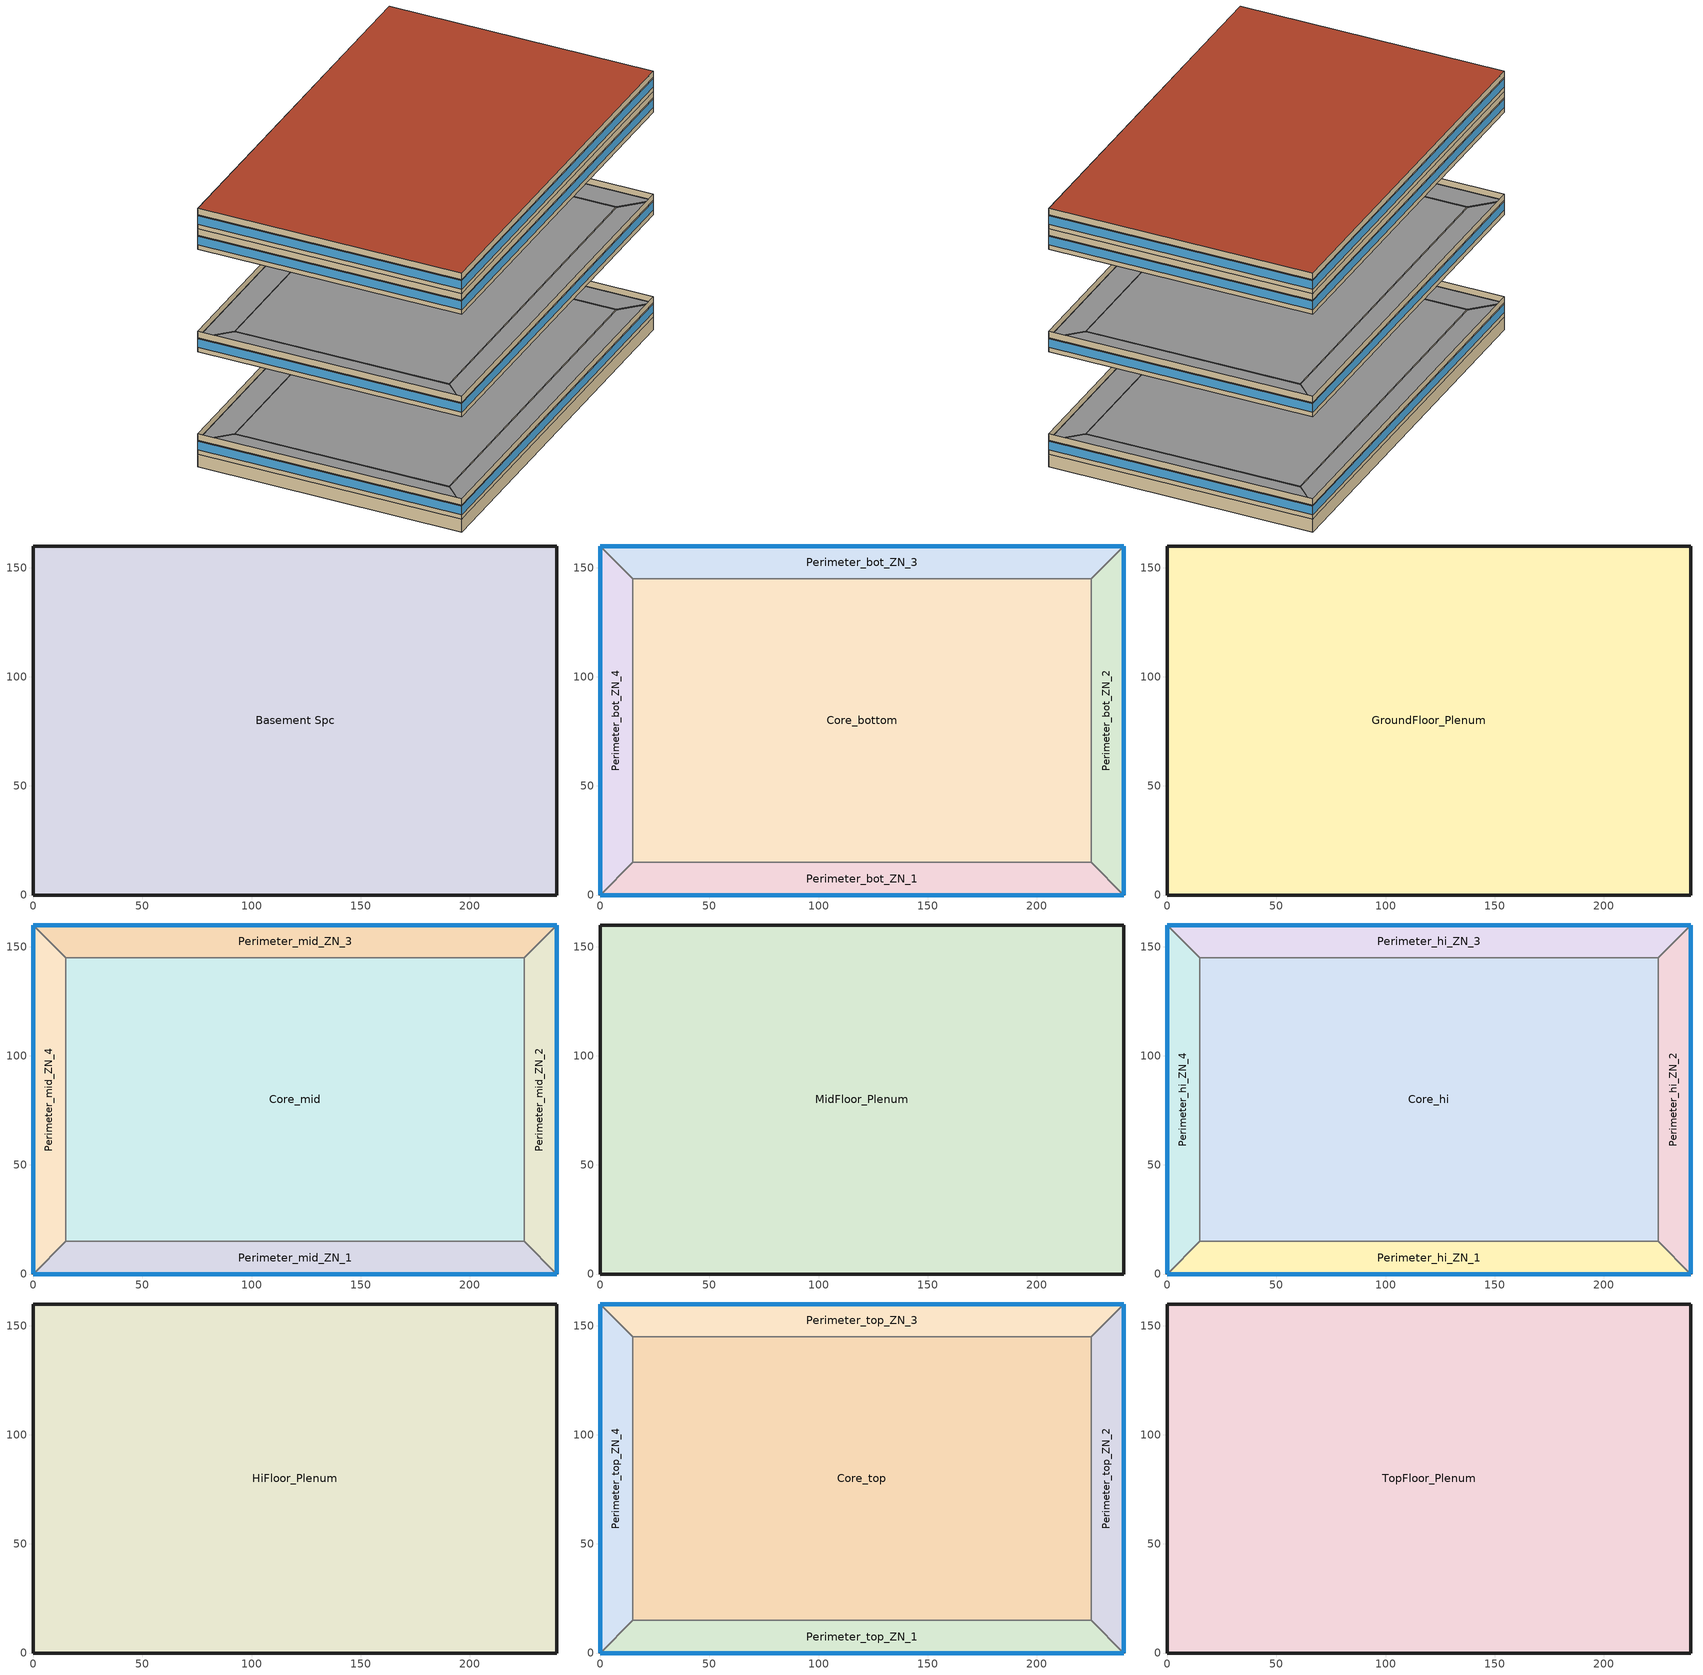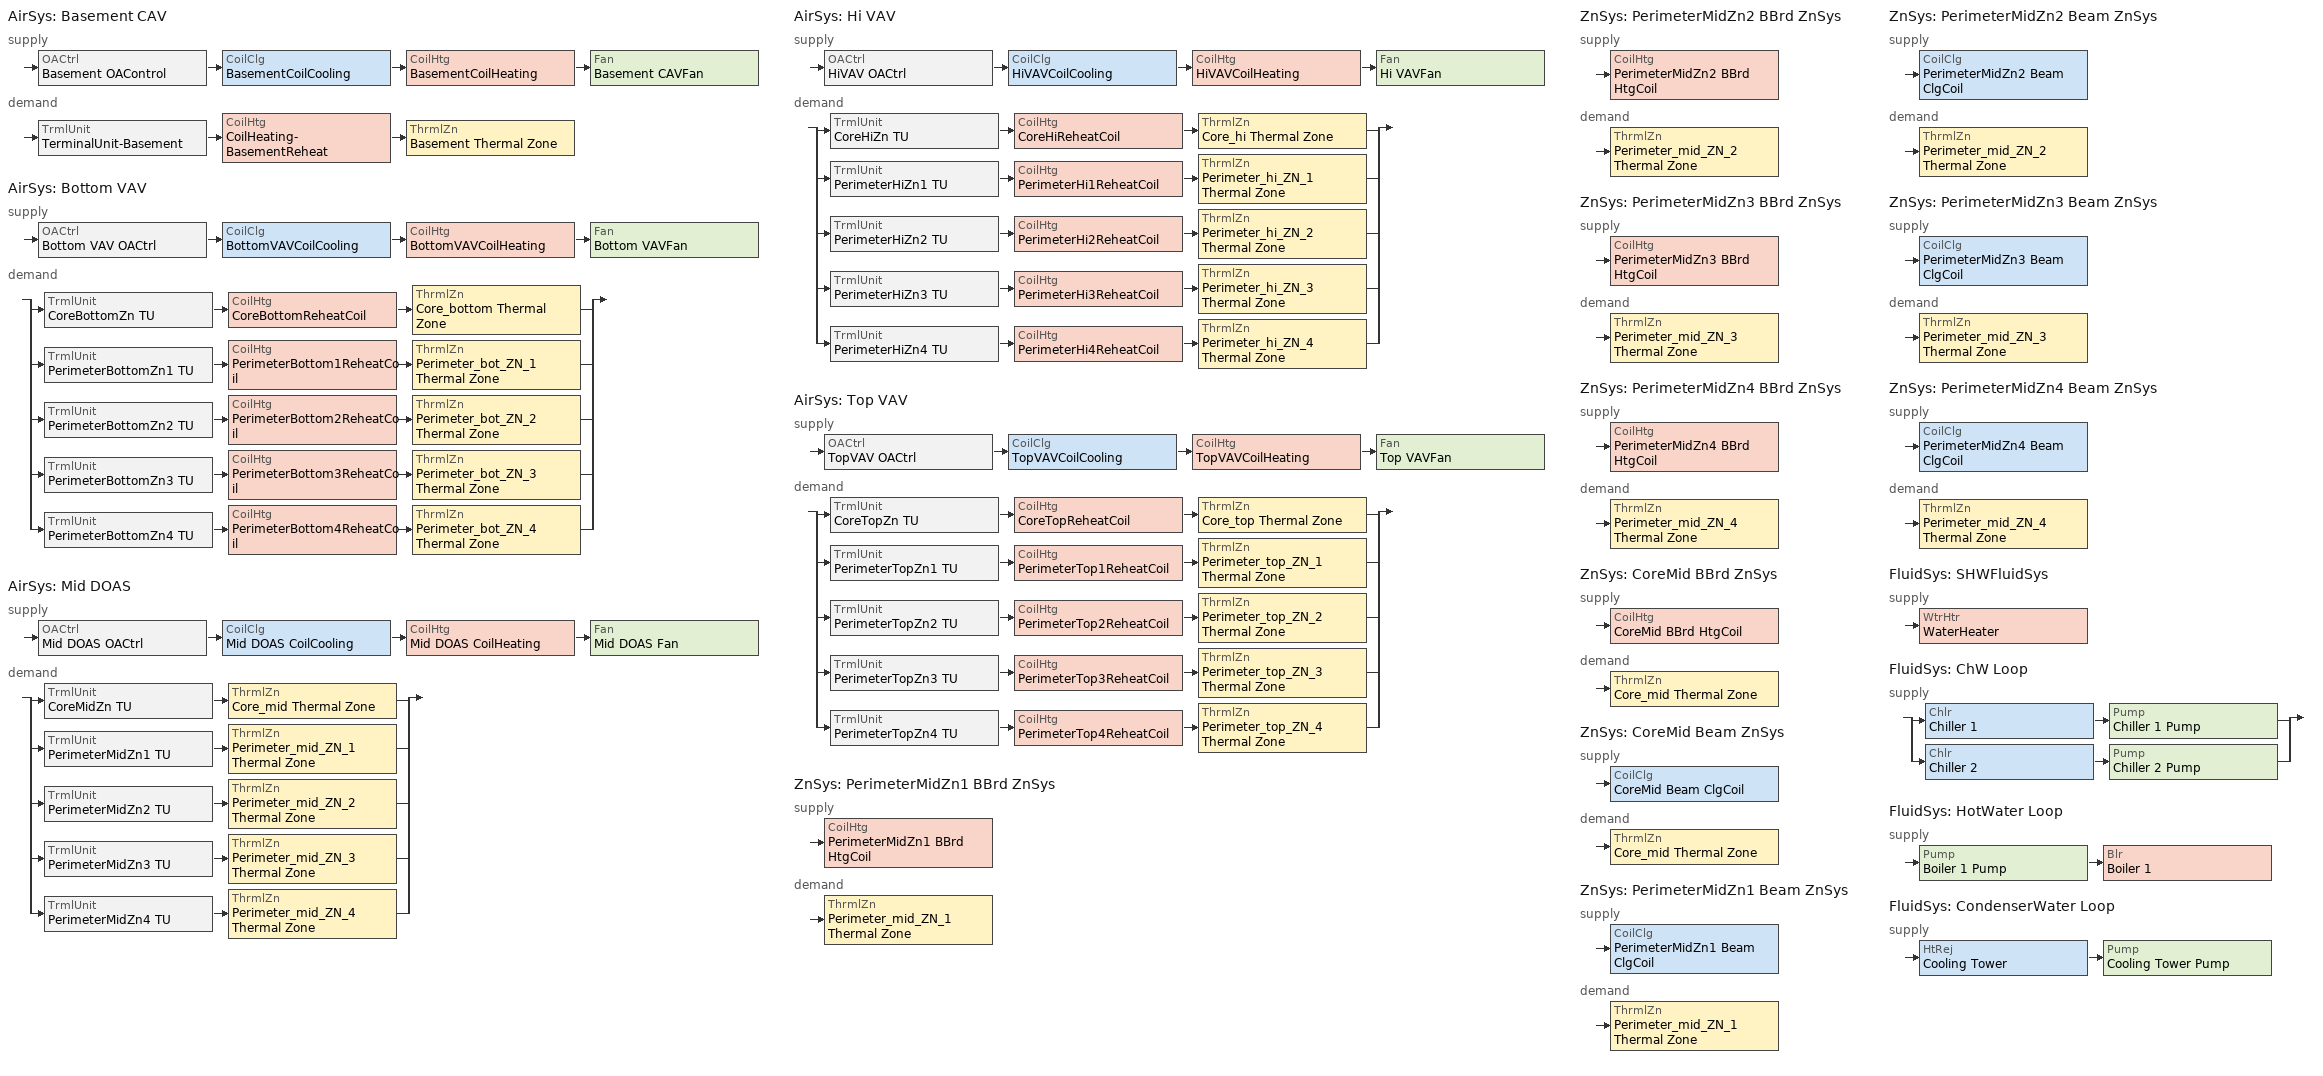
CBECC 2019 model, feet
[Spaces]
Basement Spc
 floor ground (Slab Floor): 239.85,159.9 239.85,0 0,0 0,159.9 z-8
 wall ground (BasementWall): 239.85,0 239.85,159.9 0,159.9 0,0 239.85,0 z-8:0
Core_bottom
 floor to Basement Spc (Interior Floor): 224.85,144.9 224.85,15 15,15 15,144.9 z0
 wall to Perimeter_bot_ZN_2 (Interior Wall): 224.85,15 224.85,144.9 z0:9
 wall to Perimeter_bot_ZN_3 (Interior Wall): 224.85,144.9 15,144.9 z0:9
 wall to Perimeter_bot_ZN_1 (Interior Wall): 15,15 224.85,15 z0:9
 wall to Perimeter_bot_ZN_4 (Interior Wall): 15,144.9 15,15 z0:9
Perimeter_bot_ZN_2
 floor to Basement Spc (Interior Floor): 239.85,159.9 239.85,0 224.85,15 224.85,144.9 z0
 wall outside (MetalFrameWall): 239.85,0 239.85,159.9 z0:9
 wall to Perimeter_bot_ZN_1 (Interior Wall): 224.85,15 239.85,0 z0:9
 wall to Perimeter_bot_ZN_3 (Interior Wall): 239.85,159.9 224.85,144.9 z0:9
 window (FixedWindowU36): 239.85,0.01 239.85,159.89 z3:8.2
Perimeter_bot_ZN_3
 floor to Basement Spc (Interior Floor): 239.85,159.9 224.85,144.9 15,144.9 0,159.9 z0
 wall outside (MetalFrameWall): 239.85,159.9 0,159.9 z0:9
 wall to Perimeter_bot_ZN_4 (Interior Wall): 0,159.9 15,144.9 z0:9
 window (FixedWindowU36): 239.85,159.9 0,159.9 z3:8.2
Perimeter_bot_ZN_1
 floor to Basement Spc (Interior Floor): 224.85,15 239.85,0 0,0 15,15 z0
 wall outside (MetalFrameWall): 0,0 239.85,0 z0:9
 wall to Perimeter_bot_ZN_4 (Interior Wall): 15,15 0,0 z0:9
 window (FixedWindowU36): 0,0 239.85,0 z3:8.2
Perimeter_bot_ZN_4
 floor to Basement Spc (Interior Floor): 0,159.9 15,144.9 15,15 0,0 z0
 wall outside (MetalFrameWall): 0,159.9 0,0 z0:9
 window (FixedWindowU36): 0,159.89 0,0.01 z3:8.2
GroundFloor_Plenum
 floor to Core_bottom (Drop Ceiling): 224.85,144.9 224.85,15 15,15 15,144.9 z9
 floor to Perimeter_bot_ZN_1 (Drop Ceiling): 224.85,15 239.85,0 0,0 15,15 z9
 floor to Perimeter_bot_ZN_2 (Drop Ceiling): 239.85,159.9 239.85,0 224.85,15 224.85,144.9 z9
 floor to Perimeter_bot_ZN_3 (Drop Ceiling): 239.85,159.9 224.85,144.9 15,144.9 0,159.9 z9
 floor to Perimeter_bot_ZN_4 (Drop Ceiling): 0,159.9 15,144.9 15,15 0,0 z9
 wall outside (MetalFrameWall): 239.85,0 239.85,159.9 0,159.9 0,0 239.85,0 z9:13
Core_mid
 floor inside (Interior Floor): 224.85,144.9 224.85,15 15,15 15,144.9 z65
 wall to Perimeter_mid_ZN_2 (Interior Wall): 224.85,15 224.85,144.9 z65:74
 wall to Perimeter_mid_ZN_3 (Interior Wall): 224.85,144.9 15,144.9 z65:74
 wall to Perimeter_mid_ZN_1 (Interior Wall): 15,15 224.85,15 z65:74
 wall to Perimeter_mid_ZN_4 (Interior Wall): 15,144.9 15,15 z65:74
Perimeter_mid_ZN_2
 floor inside (Interior Floor): 239.85,159.9 239.85,0 224.85,15 224.85,144.9 z65
 wall outside (MetalFrameWall): 239.85,0 239.85,159.9 z65:74
 wall to Perimeter_mid_ZN_1 (Interior Wall): 224.85,15 239.85,0 z65:74
 wall to Perimeter_mid_ZN_3 (Interior Wall): 239.85,159.9 224.85,144.9 z65:74
 window (FixedWindowU36): 239.85,0.01 239.85,159.89 z68:73.2
Perimeter_mid_ZN_3
 floor inside (Interior Floor): 239.85,159.9 224.85,144.9 15,144.9 0,159.9 z65
 wall outside (MetalFrameWall): 239.85,159.9 0,159.9 z65:74
 wall to Perimeter_mid_ZN_4 (Interior Wall): 0,159.9 15,144.9 z65:74
 window (FixedWindowU36): 239.85,159.9 0,159.9 z68:73.2
Perimeter_mid_ZN_1
 floor inside (Interior Floor): 224.85,15 239.85,0 0,0 15,15 z65
 wall outside (MetalFrameWall): 0,0 239.85,0 z65:74
 wall to Perimeter_mid_ZN_4 (Interior Wall): 15,15 0,0 z65:74
 window (FixedWindowU36): 0,0 239.85,0 z68:73.2
Perimeter_mid_ZN_4
 floor inside (Interior Floor): 0,159.9 15,144.9 15,15 0,0 z65
 wall outside (MetalFrameWall): 0,159.9 0,0 z65:74
 window (FixedWindowU36): 0,159.89 0,0.01 z68:73.2
MidFloor_Plenum
 floor to Core_mid (Drop Ceiling): 224.85,144.9 224.85,15 15,15 15,144.9 z74
 floor to Perimeter_mid_ZN_1 (Drop Ceiling): 224.85,15 239.85,0 0,0 15,15 z74
 floor to Perimeter_mid_ZN_2 (Drop Ceiling): 239.85,159.9 239.85,0 224.85,15 224.85,144.9 z74
 floor to Perimeter_mid_ZN_3 (Drop Ceiling): 239.85,159.9 224.85,144.9 15,144.9 0,159.9 z74
 floor to Perimeter_mid_ZN_4 (Drop Ceiling): 0,159.9 15,144.9 15,15 0,0 z74
 wall outside (MetalFrameWall): 239.85,0 239.85,159.9 0,159.9 0,0 239.85,0 z74:78
Core_hi
 floor inside (Interior Floor): 224.85,144.9 224.85,15 15,15 15,144.9 z130
 wall to Perimeter_hi_ZN_2 (Interior Wall): 224.85,15 224.85,144.9 z130:139
 wall to Perimeter_hi_ZN_3 (Interior Wall): 224.85,144.9 15,144.9 z130:139
 wall to Perimeter_hi_ZN_1 (Interior Wall): 15,15 224.85,15 z130:139
 wall to Perimeter_hi_ZN_4 (Interior Wall): 15,144.9 15,15 z130:139
Perimeter_hi_ZN_2
 floor inside (Interior Floor): 239.85,159.9 239.85,0 224.85,15 224.85,144.9 z130
 wall outside (MetalFrameWall): 239.85,0 239.85,159.9 z130:139
 wall to Perimeter_hi_ZN_1 (Interior Wall): 224.85,15 239.85,0 z130:139
 wall to Perimeter_hi_ZN_3 (Interior Wall): 239.85,159.9 224.85,144.9 z130:139
 window (FixedWindowU36): 239.85,0.01 239.85,159.89 z133:138.2
Perimeter_hi_ZN_3
 floor inside (Interior Floor): 239.85,159.9 224.85,144.9 15,144.9 0,159.9 z130
 wall outside (MetalFrameWall): 239.85,159.9 0,159.9 z130:139
 wall to Perimeter_hi_ZN_4 (Interior Wall): 0,159.9 15,144.9 z130:139
 window (FixedWindowU36): 239.85,159.9 0,159.9 z133:138.2
Perimeter_hi_ZN_1
 floor inside (Interior Floor): 224.85,15 239.85,0 0,0 15,15 z130
 wall outside (MetalFrameWall): 0,0 239.85,0 z130:139
 wall to Perimeter_hi_ZN_4 (Interior Wall): 15,15 0,0 z130:139
 window (FixedWindowU36): 0,0 239.85,0 z133:138.2
Perimeter_hi_ZN_4
 floor inside (Interior Floor): 0,159.9 15,144.9 15,15 0,0 z130
 wall outside (MetalFrameWall): 0,159.9 0,0 z130:139
 window (FixedWindowU36): 0,159.89 0,0.01 z133:138.2
HiFloor_Plenum
 floor to Core_hi (Drop Ceiling): 224.85,144.9 224.85,15 15,15 15,144.9 z139
 floor to Perimeter_hi_ZN_1 (Drop Ceiling): 224.85,15 239.85,0 0,0 15,15 z139
 floor to Perimeter_hi_ZN_2 (Drop Ceiling): 239.85,159.9 239.85,0 224.85,15 224.85,144.9 z139
 floor to Perimeter_hi_ZN_3 (Drop Ceiling): 239.85,159.9 224.85,144.9 15,144.9 0,159.9 z139
 floor to Perimeter_hi_ZN_4 (Drop Ceiling): 0,159.9 15,144.9 15,15 0,0 z139
 wall outside (MetalFrameWall): 239.85,0 239.85,159.9 0,159.9 0,0 239.85,0 z139:143
Core_top
 floor inside (Interior Floor): 224.85,144.9 224.85,15 15,15 15,144.9 z143
 wall to Perimeter_top_ZN_2 (Interior Wall): 224.85,15 224.85,144.9 z143:152
 wall to Perimeter_top_ZN_3 (Interior Wall): 224.85,144.9 15,144.9 z143:152
 wall to Perimeter_top_ZN_1 (Interior Wall): 15,15 224.85,15 z143:152
 wall to Perimeter_top_ZN_4 (Interior Wall): 15,144.9 15,15 z143:152
Perimeter_top_ZN_2
 floor inside (Interior Floor): 239.85,159.9 239.85,0 224.85,15 224.85,144.9 z143
 wall outside (MetalFrameWall): 239.85,0 239.85,159.9 z143:152
 wall to Perimeter_top_ZN_1 (Interior Wall): 224.85,15 239.85,0 z143:152
 wall to Perimeter_top_ZN_3 (Interior Wall): 239.85,159.9 224.85,144.9 z143:152
 window (FixedWindowU36): 239.85,0.01 239.85,159.89 z146:151.2
Perimeter_top_ZN_3
 floor inside (Interior Floor): 239.85,159.9 224.85,144.9 15,144.9 0,159.9 z143
 wall outside (MetalFrameWall): 239.85,159.9 0,159.9 z143:152
 wall to Perimeter_top_ZN_4 (Interior Wall): 0,159.9 15,144.9 z143:152
 window (FixedWindowU36): 239.85,159.9 0,159.9 z146:151.2
Perimeter_top_ZN_1
 floor inside (Interior Floor): 224.85,15 239.85,0 0,0 15,15 z143
 wall outside (MetalFrameWall): 0,0 239.85,0 z143:152
 wall to Perimeter_top_ZN_4 (Interior Wall): 15,15 0,0 z143:152
 window (FixedWindowU36): 0,0 239.85,0 z146:151.2
Perimeter_top_ZN_4
 floor inside (Interior Floor): 0,159.9 15,144.9 15,15 0,0 z143
 wall outside (MetalFrameWall): 0,159.9 0,0 z143:152
 window (FixedWindowU36): 0,159.89 0,0.01 z146:151.2
TopFloor_Plenum
 floor to Core_top (Drop Ceiling): 224.85,144.9 224.85,15 15,15 15,144.9 z152
 floor to Perimeter_top_ZN_1 (Drop Ceiling): 224.85,15 239.85,0 0,0 15,15 z152
 floor to Perimeter_top_ZN_2 (Drop Ceiling): 239.85,159.9 239.85,0 224.85,15 224.85,144.9 z152
 floor to Perimeter_top_ZN_3 (Drop Ceiling): 239.85,159.9 224.85,144.9 15,144.9 0,159.9 z152
 floor to Perimeter_top_ZN_4 (Drop Ceiling): 0,159.9 15,144.9 15,15 0,0 z152
 wall outside (MetalFrameWall): 239.85,0 239.85,159.9 0,159.9 0,0 239.85,0 z152:156
 roof outside (Roof): 239.85,0 239.85,159.9 0,159.9 0,0 z156
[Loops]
AirSys 'Basement CAV'
 supply: OACtrl 'Basement OAControl' > CoilClg 'BasementCoilCooling' > CoilHtg 'BasementCoilHeating' > Fan 'Basement CAVFan'
 demand: TrmlUnit 'TerminalUnit-Basement' > CoilHtg 'CoilHeating-BasementReheat' > ThrmlZn 'Basement Thermal Zone'
AirSys 'Bottom VAV'
 supply: OACtrl 'Bottom VAV OACtrl' > CoilClg 'BottomVAVCoilCooling' > CoilHtg 'BottomVAVCoilHeating' > Fan 'Bottom VAVFan'
 demand: split
  | TrmlUnit 'CoreBottomZn TU' > CoilHtg 'CoreBottomReheatCoil' > ThrmlZn 'Core_bottom Thermal Zone'
  | TrmlUnit 'PerimeterBottomZn1 TU' > CoilHtg 'PerimeterBottom1ReheatCoil' > ThrmlZn 'Perimeter_bot_ZN_1 Thermal Zone'
  | TrmlUnit 'PerimeterBottomZn2 TU' > CoilHtg 'PerimeterBottom2ReheatCoil' > ThrmlZn 'Perimeter_bot_ZN_2 Thermal Zone'
  | TrmlUnit 'PerimeterBottomZn3 TU' > CoilHtg 'PerimeterBottom3ReheatCoil' > ThrmlZn 'Perimeter_bot_ZN_3 Thermal Zone'
  | TrmlUnit 'PerimeterBottomZn4 TU' > CoilHtg 'PerimeterBottom4ReheatCoil' > ThrmlZn 'Perimeter_bot_ZN_4 Thermal Zone'
AirSys 'Mid DOAS'
 supply: OACtrl 'Mid DOAS OACtrl' > CoilClg 'Mid DOAS CoilCooling' > CoilHtg 'Mid DOAS CoilHeating' > Fan 'Mid DOAS Fan'
 demand: split
  | TrmlUnit 'CoreMidZn TU' > ThrmlZn 'Core_mid Thermal Zone'
  | TrmlUnit 'PerimeterMidZn1 TU' > ThrmlZn 'Perimeter_mid_ZN_1 Thermal Zone'
  | TrmlUnit 'PerimeterMidZn2 TU' > ThrmlZn 'Perimeter_mid_ZN_2 Thermal Zone'
  | TrmlUnit 'PerimeterMidZn3 TU' > ThrmlZn 'Perimeter_mid_ZN_3 Thermal Zone'
  | TrmlUnit 'PerimeterMidZn4 TU' > ThrmlZn 'Perimeter_mid_ZN_4 Thermal Zone'
AirSys 'Hi VAV'
 supply: OACtrl 'HiVAV OACtrl' > CoilClg 'HiVAVCoilCooling' > CoilHtg 'HiVAVCoilHeating' > Fan 'Hi VAVFan'
 demand: split
  | TrmlUnit 'CoreHiZn TU' > CoilHtg 'CoreHiReheatCoil' > ThrmlZn 'Core_hi Thermal Zone'
  | TrmlUnit 'PerimeterHiZn1 TU' > CoilHtg 'PerimeterHi1ReheatCoil' > ThrmlZn 'Perimeter_hi_ZN_1 Thermal Zone'
  | TrmlUnit 'PerimeterHiZn2 TU' > CoilHtg 'PerimeterHi2ReheatCoil' > ThrmlZn 'Perimeter_hi_ZN_2 Thermal Zone'
  | TrmlUnit 'PerimeterHiZn3 TU' > CoilHtg 'PerimeterHi3ReheatCoil' > ThrmlZn 'Perimeter_hi_ZN_3 Thermal Zone'
  | TrmlUnit 'PerimeterHiZn4 TU' > CoilHtg 'PerimeterHi4ReheatCoil' > ThrmlZn 'Perimeter_hi_ZN_4 Thermal Zone'
AirSys 'Top VAV'
 supply: OACtrl 'TopVAV OACtrl' > CoilClg 'TopVAVCoilCooling' > CoilHtg 'TopVAVCoilHeating' > Fan 'Top VAVFan'
 demand: split
  | TrmlUnit 'CoreTopZn TU' > CoilHtg 'CoreTopReheatCoil' > ThrmlZn 'Core_top Thermal Zone'
  | TrmlUnit 'PerimeterTopZn1 TU' > CoilHtg 'PerimeterTop1ReheatCoil' > ThrmlZn 'Perimeter_top_ZN_1 Thermal Zone'
  | TrmlUnit 'PerimeterTopZn2 TU' > CoilHtg 'PerimeterTop2ReheatCoil' > ThrmlZn 'Perimeter_top_ZN_2 Thermal Zone'
  | TrmlUnit 'PerimeterTopZn3 TU' > CoilHtg 'PerimeterTop3ReheatCoil' > ThrmlZn 'Perimeter_top_ZN_3 Thermal Zone'
  | TrmlUnit 'PerimeterTopZn4 TU' > CoilHtg 'PerimeterTop4ReheatCoil' > ThrmlZn 'Perimeter_top_ZN_4 Thermal Zone'
ZnSys 'PerimeterMidZn1 BBrd ZnSys'
 supply: CoilHtg 'PerimeterMidZn1 BBrd HtgCoil'
 demand: ThrmlZn 'Perimeter_mid_ZN_1 Thermal Zone'
ZnSys 'PerimeterMidZn2 BBrd ZnSys'
 supply: CoilHtg 'PerimeterMidZn2 BBrd HtgCoil'
 demand: ThrmlZn 'Perimeter_mid_ZN_2 Thermal Zone'
ZnSys 'PerimeterMidZn3 BBrd ZnSys'
 supply: CoilHtg 'PerimeterMidZn3 BBrd HtgCoil'
 demand: ThrmlZn 'Perimeter_mid_ZN_3 Thermal Zone'
ZnSys 'PerimeterMidZn4 BBrd ZnSys'
 supply: CoilHtg 'PerimeterMidZn4 BBrd HtgCoil'
 demand: ThrmlZn 'Perimeter_mid_ZN_4 Thermal Zone'
ZnSys 'CoreMid BBrd ZnSys'
 supply: CoilHtg 'CoreMid BBrd HtgCoil'
 demand: ThrmlZn 'Core_mid Thermal Zone'
ZnSys 'CoreMid Beam ZnSys'
 supply: CoilClg 'CoreMid Beam ClgCoil'
 demand: ThrmlZn 'Core_mid Thermal Zone'
ZnSys 'PerimeterMidZn1 Beam ZnSys'
 supply: CoilClg 'PerimeterMidZn1 Beam ClgCoil'
 demand: ThrmlZn 'Perimeter_mid_ZN_1 Thermal Zone'
ZnSys 'PerimeterMidZn2 Beam ZnSys'
 supply: CoilClg 'PerimeterMidZn2 Beam ClgCoil'
 demand: ThrmlZn 'Perimeter_mid_ZN_2 Thermal Zone'
ZnSys 'PerimeterMidZn3 Beam ZnSys'
 supply: CoilClg 'PerimeterMidZn3 Beam ClgCoil'
 demand: ThrmlZn 'Perimeter_mid_ZN_3 Thermal Zone'
ZnSys 'PerimeterMidZn4 Beam ZnSys'
 supply: CoilClg 'PerimeterMidZn4 Beam ClgCoil'
 demand: ThrmlZn 'Perimeter_mid_ZN_4 Thermal Zone'
FluidSys 'SHWFluidSys'
 supply: WtrHtr 'WaterHeater'
FluidSys 'ChW Loop'
 supply: split
  | Chlr 'Chiller 1' > Pump 'Chiller 1 Pump'
  | Chlr 'Chiller 2' > Pump 'Chiller 2 Pump'
FluidSys 'HotWater Loop'
 supply: Pump 'Boiler 1 Pump' > Blr 'Boiler 1'
FluidSys 'CondenserWater Loop'
 supply: HtRej 'Cooling Tower' > Pump 'Cooling Tower Pump'
[Proj]
0416106-OffLrg-PassiveBeam_NDL: ZipCode=90505; AutoHardSizeAirFlowPerSqFt=1.1; RunTitle=0416106-OffLrg-PassiveBeam_NDL; AnalysisType=Title24Compliance; DebugScreen=1
[Bldg]
Large Office: TotStoryCnt=13; AboveGrdStoryCnt=12
[ConsAssm]
MetalFrameWall: CompatibleSurfType=ExteriorWall; MatRef[1]=Stucco - 7/8 in.; MatRef[2]=Building Paper 1/16in; MatRef[3]=Expanded Polystyrene - EPS - 3 1/3 in; MatRef[4]=Air - Metal Wall Framing - 16 or 24 in. OC; MatRef[5]=Gypsum Board - 1/2 in.
Slab Floor: CompatibleSurfType=UndergroundFloor; SlabType=UnheatedSlabOnGrade; SlabInsOrientation=12inHorizontal; SlabInsThrmlR=R5
BasementWall: CompatibleSurfType=UndergroundWall; MatRef[1]=Concrete - Solid Grout - 115 lb/ft3 - 8 in.
Roof: CompatibleSurfType=Roof; MatRef[1]=Metal Standing Seam - 1/16 in.; MatRef[2]=Expanded Polystyrene - EPS - 6 7/8 in
Interior Wall: CompatibleSurfType=InteriorWall; MatRef[1]=Gypsum Board - 1/2 in.; MatRef[2]=Stud Wall; MatRef[3]=Gypsum Board - 1/2 in.
Drop Ceiling: CompatibleSurfType=InteriorFloor; MatRef[1]=Acoustic Tile 3/4in
Interior Floor: CompatibleSurfType=InteriorFloor; MatRef[1]=Concrete 4in_140lb/ft3; MatRef[2]=Carpet 3/4in
[Mat]
Name | CodeCat | CodeItem
Stucco - 7/8 in. | Plastering Materials | Stucco - 7/8 in.
Air - Metal Wall Framing - 16 or 24 in. OC; Stud Wall | Air | Air - Metal Wall Framing - 16 or 24 in. OC
Gypsum Board - 1/2 in. | Bldg Board and Siding | Gypsum Board - 1/2 in.
Concrete - Solid Grout - 115 lb/ft3 - 8 in. | Masonry Units Solid | Concrete - Solid Grout - 115 lb/ft3 - 8 in.
Metal Standing Seam - 1/16 in. | Roofing | Metal Standing Seam - 1/16 in.
Acoustic Tile 3/4in | Finish Materials | Acoustic Tile - 3/4 in.
Concrete 4in_140lb/ft3 | Concrete | Concrete - 140 lb/ft3 - 4 in.
Carpet 3/4in | Finish Materials | Carpet - 3/4 in.
Building Paper 1/16in | Building Membrane | Building Paper - 1/16 in.
Expanded Polystyrene - EPS - 3 1/3 in | Insulation Board | Expanded Polystyrene - EPS - 3 1/3 in. R14
Expanded Polystyrene - EPS - 6 7/8 in | Insulation Board | Expanded Polystyrene - EPS - 6 7/8 in. R29
[FenCons]
FixedWindowU36: FenType=VerticalFenestration; FenProdType=FixedWindow; AssmContext=Manufactured; CertificationMthd=NFRCRated; SHGC=0.25; UFactor=0.36; VT=0.42
[Story]
Name | Mult
Basement; GroundFloor; TopFloor
HiFloor; MidFloor | 5
[Spc]
Name | Story | ThrmlZnRef | Vol | SpcFuncDefaultsRef | SHWFluidSegRef | CondgType | SecSide100PctControlled
Basement Spc | Basement | Basement Thermal Zone | 306899 | Office Mod Defaults | SHWSupply
Core_bottom | GroundFloor | Core_bottom Thermal Zone | 245391 | Office Mod Defaults | SHWSupply
GroundFloor_Plenum | GroundFloor | GroundFloor_Plenum Thermal Zone | 153412 |  |  | Plenum
Perimeter_bot_ZN_1 | GroundFloor | Perimeter_bot_ZN_1 Thermal Zone | 30371.4 | Office Mod Defaults | SHWSupply |  | 1
Perimeter_bot_ZN_2 | GroundFloor | Perimeter_bot_ZN_2 Thermal Zone | 19572.1 | Office Mod Defaults | SHWSupply |  | 1
Perimeter_bot_ZN_3 | GroundFloor | Perimeter_bot_ZN_3 Thermal Zone | 30370.8 | Office Mod Defaults | SHWSupply |  | 1
Perimeter_bot_ZN_4 | GroundFloor | Perimeter_bot_ZN_4 Thermal Zone | 19572.1 | Office Mod Defaults | SHWSupply |  | 1
Core_hi | HiFloor | Core_hi Thermal Zone | 245391 | Office Mod Defaults | SHWSupply
HiFloor_Plenum | HiFloor | HiFloor_Plenum Thermal Zone | 153412 |  |  | Plenum
Perimeter_hi_ZN_1 | HiFloor | Perimeter_hi_ZN_1 Thermal Zone | 30371.4 | Office Mod Defaults | SHWSupply |  | 1
Perimeter_hi_ZN_2 | HiFloor | Perimeter_hi_ZN_2 Thermal Zone | 19572.1 | Office Mod Defaults | SHWSupply |  | 1
Perimeter_hi_ZN_3 | HiFloor | Perimeter_hi_ZN_3 Thermal Zone | 30370.8 | Office Mod Defaults | SHWSupply |  | 1
Perimeter_hi_ZN_4 | HiFloor | Perimeter_hi_ZN_4 Thermal Zone | 19572.1 | Office Mod Defaults | SHWSupply |  | 1
Core_mid | MidFloor | Core_mid Thermal Zone | 245391 | Office Mod Defaults | SHWSupply
MidFloor_Plenum | MidFloor | MidFloor_Plenum Thermal Zone | 153412 |  |  | Plenum
Perimeter_mid_ZN_1 | MidFloor | Perimeter_mid_ZN_1 Thermal Zone | 30371.4 | Office Mod Defaults | SHWSupply |  | 1
Perimeter_mid_ZN_2 | MidFloor | Perimeter_mid_ZN_2 Thermal Zone | 19572.1 | Office Mod Defaults | SHWSupply |  | 1
Perimeter_mid_ZN_3 | MidFloor | Perimeter_mid_ZN_3 Thermal Zone | 30370.8 | Office Mod Defaults | SHWSupply |  | 1
Perimeter_mid_ZN_4 | MidFloor | Perimeter_mid_ZN_4 Thermal Zone | 19572.1 | Office Mod Defaults | SHWSupply |  | 1
Core_top | TopFloor | Core_top Thermal Zone | 245391 | Office Mod Defaults | SHWSupply
Perimeter_top_ZN_1 | TopFloor | Perimeter_top_ZN_1 Thermal Zone | 30371.4 | Office Mod Defaults | SHWSupply |  | 1
Perimeter_top_ZN_2 | TopFloor | Perimeter_top_ZN_2 Thermal Zone | 19572.1 | Office Mod Defaults | SHWSupply |  | 1
Perimeter_top_ZN_3 | TopFloor | Perimeter_top_ZN_3 Thermal Zone | 30370.8 | Office Mod Defaults | SHWSupply |  | 1
Perimeter_top_ZN_4 | TopFloor | Perimeter_top_ZN_4 Thermal Zone | 19572.1 | Office Mod Defaults | SHWSupply |  | 1
TopFloor_Plenum | TopFloor | TopFloor_Plenum Thermal Zone | 153412 |  |  | Plenum
[ThrmlZn]
Name | Type | PriAirCondgSysRef[1] | PriAirCondgSysRef | VentSysRef
Basement Thermal Zone | Conditioned | Basement CAV
Core_bottom Thermal Zone; Perimeter_bot_ZN_1 Thermal Zone; Perimeter_bot_ZN_2 Thermal Zone; Perimeter_bot_ZN_3 Thermal Zone; Perimeter_bot_ZN_4 Thermal Zone | Conditioned | Bottom VAV
Core_mid Thermal Zone |  |  | ( CoreMid Beam ZnSys, CoreMid BBrd ZnSys ) | Mid DOAS
Perimeter_mid_ZN_1 Thermal Zone |  |  | ( PerimeterMidZn1 Beam ZnSys, PerimeterMidZn1 BBrd ZnSys ) | Mid DOAS
Perimeter_mid_ZN_2 Thermal Zone |  |  | ( PerimeterMidZn2 Beam ZnSys, PerimeterMidZn2 BBrd ZnSys ) | Mid DOAS
Perimeter_mid_ZN_3 Thermal Zone |  |  | ( PerimeterMidZn3 Beam ZnSys, PerimeterMidZn3 BBrd ZnSys ) | Mid DOAS
Perimeter_mid_ZN_4 Thermal Zone |  |  | ( PerimeterMidZn4 Beam ZnSys, PerimeterMidZn4 BBrd ZnSys ) | Mid DOAS
Core_hi Thermal Zone; Perimeter_hi_ZN_1 Thermal Zone; Perimeter_hi_ZN_2 Thermal Zone; Perimeter_hi_ZN_3 Thermal Zone; Perimeter_hi_ZN_4 Thermal Zone | Conditioned | Hi VAV
Core_top Thermal Zone; Perimeter_top_ZN_1 Thermal Zone; Perimeter_top_ZN_2 Thermal Zone; Perimeter_top_ZN_3 Thermal Zone; Perimeter_top_ZN_4 Thermal Zone | Conditioned | Top VAV
GroundFloor_Plenum Thermal Zone; MidFloor_Plenum Thermal Zone; HiFloor_Plenum Thermal Zone; TopFloor_Plenum Thermal Zone | Plenum
[AirSys] CtrlSysType=DDCToZone; OptStart=1
Name | Type | CtrlZnRef | ClgCtrl | NightCycleFanCtrl | ReheatCtrlMthd | Cnt | HtgDsgnSupAirTemp
Basement CAV | VAV | Basement Thermal Zone | WarmestResetFlowFirst
Bottom VAV; Top VAV | VAV |  | WarmestResetFlowFirst | CycleOnCallAnyZone | DualMaximum
Mid DOAS | DOASCV |  | FixedDualSetpoint |  |  | 5 | 60
Hi VAV | VAV |  | WarmestResetFlowFirst | CycleOnCallAnyZone | DualMaximum | 5
[AirSeg]
Name | Sys | Type
Basement CAV AirSegment Supply | Basement CAV | Supply
Basement Relief AirSegment | Basement CAV | Return
BottomVAV AirSegment Supply | Bottom VAV | Supply
Bottom VAV Return AirSegment | Bottom VAV | Return
Mid DOAS AirSegment Supply | Mid DOAS | Supply
HiVAV AirSegment Supply | Hi VAV | Supply
HiVAV Return AirSegment | Hi VAV | Return
TopVAV AirSegment Supply | Top VAV | Supply
Top VAV Return AirSegment | Top VAV | Return
[CoilClg] Type=ChilledWater; FluidSegInRef=ChW Primary Supply; FluidSegOutRef=ChW Primary Return
Name | Sys | CapTotGrossRtd
BasementCoilCooling | Basement CAV
BottomVAVCoilCooling | Bottom VAV
Mid DOAS CoilCooling | Mid DOAS | 350000
HiVAVCoilCooling | Hi VAV
TopVAVCoilCooling | Top VAV
CoreMid Beam ClgCoil | CoreMid Beam ZnSys | 125000
PerimeterMidZn1 Beam ClgCoil | PerimeterMidZn1 Beam ZnSys | 36000
PerimeterMidZn2 Beam ClgCoil | PerimeterMidZn2 Beam ZnSys | 18000
PerimeterMidZn3 Beam ClgCoil | PerimeterMidZn3 Beam ZnSys | 18000
PerimeterMidZn4 Beam ClgCoil | PerimeterMidZn4 Beam ZnSys | 24000
[CoilHtg] Type=HotWater; FluidSegInRef=HW Primary Supply; FluidSegOutRef=HW Primary Return
Name | Sys | CapTotGrossRtd
BasementCoilHeating; CoilHeating-BasementReheat | Basement CAV
BottomVAVCoilHeating; CoreBottomReheatCoil; PerimeterBottom1ReheatCoil; PerimeterBottom2ReheatCoil; PerimeterBottom3ReheatCoil; PerimeterBottom4ReheatCoil | Bottom VAV
Mid DOAS CoilHeating | Mid DOAS
HiVAVCoilHeating; CoreHiReheatCoil; PerimeterHi1ReheatCoil; PerimeterHi2ReheatCoil; PerimeterHi3ReheatCoil; PerimeterHi4ReheatCoil | Hi VAV
TopVAVCoilHeating; CoreTopReheatCoil; PerimeterTop1ReheatCoil; PerimeterTop2ReheatCoil; PerimeterTop3ReheatCoil; PerimeterTop4ReheatCoil | Top VAV
PerimeterMidZn1 BBrd HtgCoil | PerimeterMidZn1 BBrd ZnSys | 24000
PerimeterMidZn2 BBrd HtgCoil | PerimeterMidZn2 BBrd ZnSys | 16000
PerimeterMidZn3 BBrd HtgCoil | PerimeterMidZn3 BBrd ZnSys | 24000
PerimeterMidZn4 BBrd HtgCoil | PerimeterMidZn4 BBrd ZnSys | 16000
CoreMid BBrd HtgCoil | CoreMid BBrd ZnSys | 10000
[Fan] ModelingMthd=StaticPressure; FlowEff=0.65; TotStaticPress=4; MtrEff=0.95
Name | Sys | CtrlMthd
Basement CAVFan | Basement CAV | ConstantVolume
Bottom VAVFan | Bottom VAV | VariableSpeedDrive
Mid DOAS Fan | Mid DOAS | ConstantVolume
Hi VAVFan | Hi VAV | VariableSpeedDrive
Top VAVFan | Top VAV | VariableSpeedDrive
[TrmlUnit]
Name | Sys | Type | ZnServedRef | PriAirSegRef
TerminalUnit-Basement | Basement CAV | VAVReheatBox | Basement Thermal Zone | Basement CAV AirSegment Supply
CoreBottomZn TU | Bottom VAV | VAVReheatBox | Core_bottom Thermal Zone | BottomVAV AirSegment Supply
PerimeterBottomZn1 TU | Bottom VAV | VAVReheatBox | Perimeter_bot_ZN_1 Thermal Zone | BottomVAV AirSegment Supply
PerimeterBottomZn2 TU | Bottom VAV | VAVReheatBox | Perimeter_bot_ZN_2 Thermal Zone | BottomVAV AirSegment Supply
PerimeterBottomZn3 TU | Bottom VAV | VAVReheatBox | Perimeter_bot_ZN_3 Thermal Zone | BottomVAV AirSegment Supply
PerimeterBottomZn4 TU | Bottom VAV | VAVReheatBox | Perimeter_bot_ZN_4 Thermal Zone | BottomVAV AirSegment Supply
CoreMidZn TU | Mid DOAS | Uncontrolled | Core_mid Thermal Zone | Mid DOAS AirSegment Supply
PerimeterMidZn1 TU | Mid DOAS | Uncontrolled | Perimeter_mid_ZN_1 Thermal Zone | Mid DOAS AirSegment Supply
PerimeterMidZn2 TU | Mid DOAS | Uncontrolled | Perimeter_mid_ZN_2 Thermal Zone | Mid DOAS AirSegment Supply
PerimeterMidZn3 TU | Mid DOAS | Uncontrolled | Perimeter_mid_ZN_3 Thermal Zone | Mid DOAS AirSegment Supply
PerimeterMidZn4 TU | Mid DOAS | Uncontrolled | Perimeter_mid_ZN_4 Thermal Zone | Mid DOAS AirSegment Supply
CoreHiZn TU | Hi VAV | VAVReheatBox | Core_hi Thermal Zone | HiVAV AirSegment Supply
PerimeterHiZn1 TU | Hi VAV | VAVReheatBox | Perimeter_hi_ZN_1 Thermal Zone | HiVAV AirSegment Supply
PerimeterHiZn2 TU | Hi VAV | VAVReheatBox | Perimeter_hi_ZN_2 Thermal Zone | HiVAV AirSegment Supply
PerimeterHiZn3 TU | Hi VAV | VAVReheatBox | Perimeter_hi_ZN_3 Thermal Zone | HiVAV AirSegment Supply
PerimeterHiZn4 TU | Hi VAV | VAVReheatBox | Perimeter_hi_ZN_4 Thermal Zone | HiVAV AirSegment Supply
CoreTopZn TU | Top VAV | VAVReheatBox | Core_top Thermal Zone | TopVAV AirSegment Supply
PerimeterTopZn1 TU | Top VAV | VAVReheatBox | Perimeter_top_ZN_1 Thermal Zone | TopVAV AirSegment Supply
PerimeterTopZn2 TU | Top VAV | VAVReheatBox | Perimeter_top_ZN_2 Thermal Zone | TopVAV AirSegment Supply
PerimeterTopZn3 TU | Top VAV | VAVReheatBox | Perimeter_top_ZN_3 Thermal Zone | TopVAV AirSegment Supply
PerimeterTopZn4 TU | Top VAV | VAVReheatBox | Perimeter_top_ZN_4 Thermal Zone | TopVAV AirSegment Supply
[OACtrl]
Name | Sys | EconoCtrlMthd | EconoIntegration | AirSegSupRef | AirSegRetRef | EconoHiTempLockout | MaxOARat
Basement OAControl | Basement CAV | DifferentialDryBulb | Integrated | Basement CAV AirSegment Supply | Basement Relief AirSegment
Bottom VAV OACtrl | Bottom VAV | DifferentialDryBulb | Integrated | BottomVAV AirSegment Supply | Bottom VAV Return AirSegment | 80 | 1
Mid DOAS OACtrl | Mid DOAS |  |  | Mid DOAS AirSegment Supply
HiVAV OACtrl | Hi VAV | DifferentialDryBulb | Integrated | HiVAV AirSegment Supply | HiVAV Return AirSegment | 80 | 1
TopVAV OACtrl | Top VAV | DifferentialDryBulb | Integrated | TopVAV AirSegment Supply | Top VAV Return AirSegment | 80 | 1
[ZnSys]
Name | Type | Cnt
PerimeterMidZn1 BBrd ZnSys; PerimeterMidZn2 BBrd ZnSys; PerimeterMidZn3 BBrd ZnSys; PerimeterMidZn4 BBrd ZnSys; CoreMid BBrd ZnSys | Baseboard
CoreMid Beam ZnSys; PerimeterMidZn1 Beam ZnSys; PerimeterMidZn2 Beam ZnSys; PerimeterMidZn3 Beam ZnSys; PerimeterMidZn4 Beam ZnSys | PassiveBeam | 5
[EnergyUse]
Name | EnduseName
Space Heating | Space Heating
Space Cooling | Space Cooling
Indoor Fans | Indoor Fans
Heat Rejection | Heat Rejection
Pumps & Misc. | Pumps & Misc.
Domestic HW | Domestic HW
Lighting | Lighting
Compliance Total | Compliance Total
Receptacle | Receptacle
Process | Process
Process Ltg | Process Ltg
TOTAL | TOTAL
[FluidSys]
SHWFluidSys: Type=ServiceHotWater
ChW Loop: Type=ChilledWater; CtrlType=DDC; TempCtrl=Fixed
HotWater Loop: Type=HotWater; RstSupHi=180; RstSupLow=130; RstOutdrHi=20; RstOutdrLow=50
CondenserWater Loop: Type=CondenserWater; TempCtrl=Fixed
[FluidSeg]
Name | Sys | Type | Src
SHWSupply | SHWFluidSys | PrimarySupply
SHWMakeup | SHWFluidSys | MakeupFluid | MunicipalWater
ChW Primary Supply | ChW Loop | PrimarySupply
ChW Primary Return | ChW Loop | PrimaryReturn
HW Primary Supply | HotWater Loop | PrimarySupply
HW Primary Return | HotWater Loop | PrimaryReturn
CW Supply FluidSegment | CondenserWater Loop | PrimarySupply
CW Return FluidSegment | CondenserWater Loop | PrimaryReturn
[WtrHtr]
WaterHeater: Sys=SHWFluidSys; FluidSegOutRef=SHWSupply; FluidSegMakeupRef=SHWMakeup; ThrmlEff=0.8
[Chlr] Sys=ChW Loop; Type=Centrifugal; FuelSrc=Electric; CndsrType=Fluid; CndsrFluidSegInRef=CW Supply FluidSegment; CndsrFluidSegOutRef=CW Return FluidSegment; EvapFluidSegInRef=ChW Primary Return; EvapFluidSegOutRef=ChW Primary Supply; KwPerTon=0.585; IPLVKwPerTon=0.38
Chiller 1; Chiller 2
[Pump] ModelingMthd=Detailed; MtrEff=0.9
Name | Sys | SpdCtrl | TotHd | ImpellerEff | OperCtrl | FlowMin
Chiller 1 Pump; Chiller 2 Pump | ChW Loop | VariableSpeed | 60 | 0.7
Boiler 1 Pump | HotWater Loop |  | 40 | 0.7 | OnDemand
Cooling Tower Pump | CondenserWater Loop |  | 40 |  | OnDemand | 550
[Blr]
Boiler 1: Sys=HotWater Loop; Type=HotWater; FuelSrc=Gas; DraftType=Condensing; FluidSegInRef=HW Primary Return; FluidSegOutRef=HW Primary Supply; ThrmlEff=0.8
[HtRej]
Cooling Tower: Sys=CondenserWater Loop; Type=OpenTower; FluidSegInRef=CW Return FluidSegment; FluidSegOutRef=CW Supply FluidSegment
[SpcFuncDefaults]
Office Mod Defaults: SpcFunc=Office Area (Open plan office)
